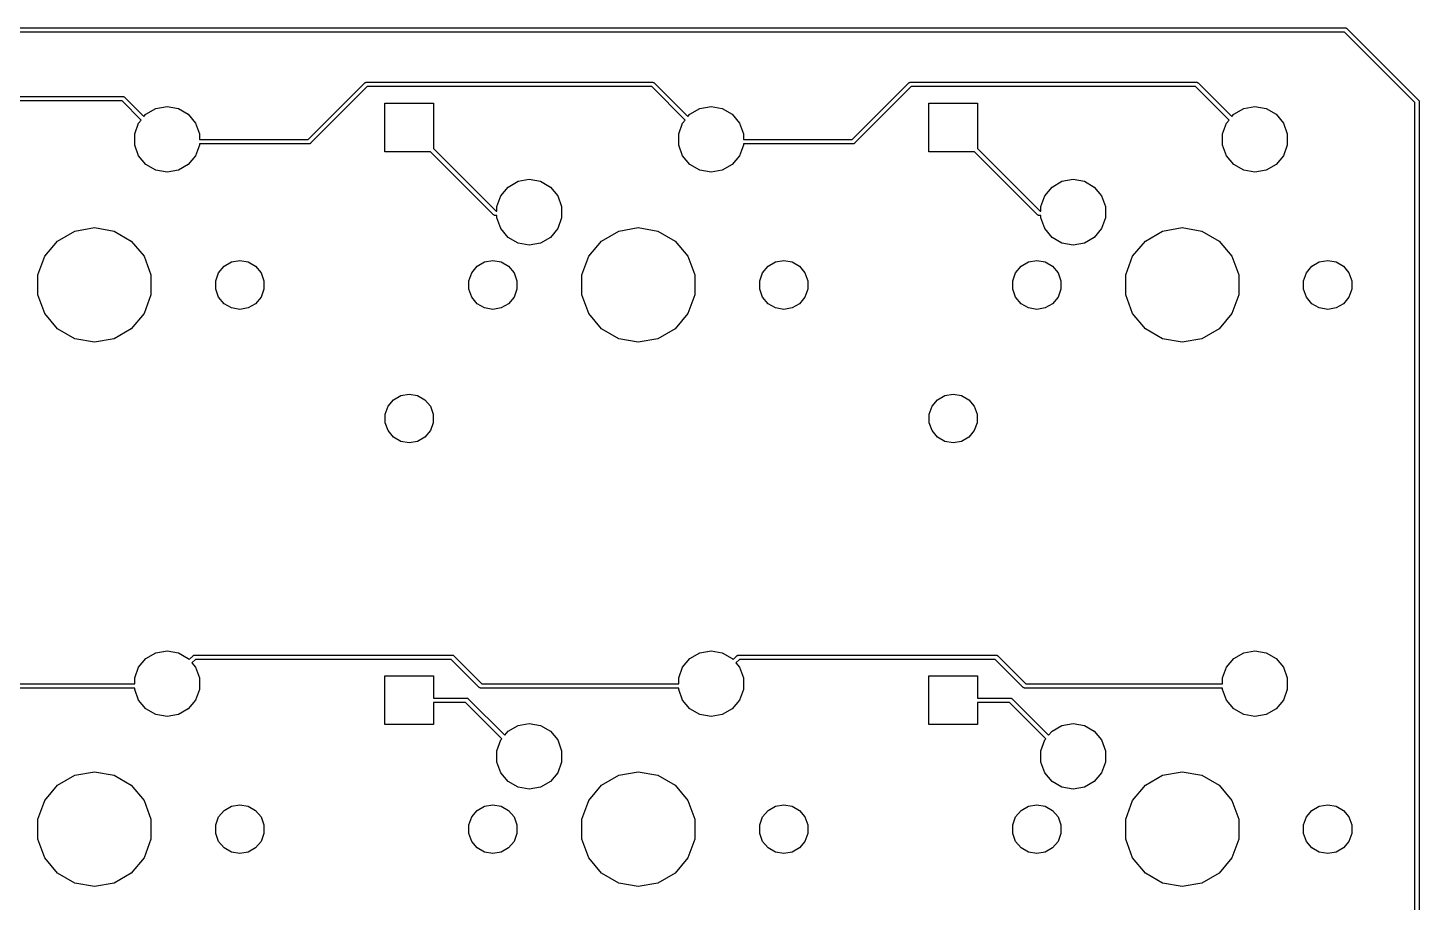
# Model space of a CAD drawing. Extents: x 16 to 277, y -108 to -11.
# Drawn here: x 228.67 to 277.28, y -81.55 to -51.02 of the extents above; entities that cross this region are included whole.
import ezdxf

# ---------------------------------------------------------------- set-up
doc = ezdxf.new("R2010")
doc.units = 0
doc.header["$MEASUREMENT"] = 0
doc.layers.add('BLACK', color=7, linetype='CONTINUOUS')

msp = doc.modelspace()

# ---------------------------------------------------------------- linework, layer by layer
at = {"layer": 'Black'}
for p, q in [((162.7, -51.0238), (274.7, -51.0238)), ((274.7, -51.0238), (274.703, -51.0244)), ((274.703, -51.0244), (274.707, -51.0241)), ((274.707, -51.0241), (274.716, -51.0267)), ((274.716, -51.0267), (274.726, -51.0284)), ((274.726, -51.0284), (274.729, -51.0301)), ((274.729, -51.0301), (274.732, -51.0309)), ((274.732, -51.0309), (274.74, -51.0367)), ((274.668, -51.1762), (162.732, -51.1762)), ((277.124, -53.6316), (274.668, -51.1762)), ((274.74, -51.0367), (274.749, -51.0416)), ((274.749, -51.0416), (274.751, -51.0442)), ((274.751, -51.0442), (274.754, -51.0461)), ((274.754, -51.0461), (277.254, -53.5461)), ((238.468, -54.9238), (240.446, -52.9461)), ((240.446, -52.9461), (240.449, -52.9442)), ((240.449, -52.9442), (240.451, -52.9416)), ((240.451, -52.9416), (240.46, -52.9367)), ((240.46, -52.9367), (240.468, -52.9309)), ((240.468, -52.9309), (240.471, -52.9301)), ((240.471, -52.9301), (240.474, -52.9284)), ((240.474, -52.9284), (240.484, -52.9267)), ((240.484, -52.9267), (240.493, -52.9241)), ((240.493, -52.9241), (240.497, -52.9244)), ((240.497, -52.9244), (240.5, -52.9238)), ((240.5, -52.9238), (250.5, -52.9238)), ((250.5, -52.9238), (250.503, -52.9244)), ((250.503, -52.9244), (250.507, -52.9241)), ((250.507, -52.9241), (250.516, -52.9267)), ((250.516, -52.9267), (250.526, -52.9284)), ((250.526, -52.9284), (250.529, -52.9301)), ((250.529, -52.9301), (250.532, -52.9309)), ((250.532, -52.9309), (250.54, -52.9367)), ((250.54, -52.9367), (250.549, -52.9416)), ((250.549, -52.9416), (250.551, -52.9442)), ((250.551, -52.9442), (250.554, -52.9461)), ((250.554, -52.9461), (251.732, -54.1246)), ((257.468, -54.9238), (259.446, -52.9461)), ((259.446, -52.9461), (259.449, -52.9442)), ((259.449, -52.9442), (259.451, -52.9416)), ((259.451, -52.9416), (259.46, -52.9367)), ((259.46, -52.9367), (259.468, -52.9309)), ((259.468, -52.9309), (259.471, -52.9301)), ((259.471, -52.9301), (259.474, -52.9284)), ((259.474, -52.9284), (259.484, -52.9267)), ((259.484, -52.9267), (259.493, -52.9241)), ((259.493, -52.9241), (259.497, -52.9244)), ((259.497, -52.9244), (259.5, -52.9238)), ((259.5, -52.9238), (269.5, -52.9238)), ((269.5, -52.9238), (269.503, -52.9244)), ((269.503, -52.9244), (269.507, -52.9241)), ((269.507, -52.9241), (269.516, -52.9267)), ((269.516, -52.9267), (269.526, -52.9284)), ((269.526, -52.9284), (269.529, -52.9301)), ((269.529, -52.9301), (269.532, -52.9309)), ((269.532, -52.9309), (269.54, -52.9367)), ((269.54, -52.9367), (269.549, -52.9416)), ((269.549, -52.9416), (269.551, -52.9442)), ((269.551, -52.9442), (269.554, -52.9461)), ((269.554, -52.9461), (270.732, -54.1246)), ((221.5, -53.4238), (232, -53.4238)), ((232, -53.4238), (232.003, -53.4244)), ((232.003, -53.4244), (232.007, -53.4241)), ((232.007, -53.4241), (232.016, -53.4267)), ((232.016, -53.4267), (232.026, -53.4284)), ((232.026, -53.4284), (232.029, -53.4301)), ((232.029, -53.4301), (232.032, -53.4309)), ((232.032, -53.4309), (232.04, -53.4367)), ((232.04, -53.4367), (232.049, -53.4416)), ((232.049, -53.4416), (232.051, -53.4442)), ((232.051, -53.4442), (232.054, -53.4461)), ((232.054, -53.4461), (232.732, -54.1246)), ((240.532, -53.0762), (238.554, -55.0539)), ((250.468, -53.0762), (240.532, -53.0762)), ((251.634, -54.2418), (250.468, -53.0762)), ((259.532, -53.0762), (257.554, -55.0539)), ((269.468, -53.0762), (259.532, -53.0762)), ((270.634, -54.2418), (269.468, -53.0762)), ((231.968, -53.5762), (221.532, -53.5762)), ((232.634, -54.2418), (231.968, -53.5762)), ((232.802, -54.0411), (233.148, -53.8418)), ((233.148, -53.8418), (233.54, -53.7726)), ((233.54, -53.7726), (233.932, -53.8418)), ((233.932, -53.8418), (234.278, -54.0411)), ((241.148, -55.3501), (241.148, -53.6509)), ((241.148, -53.6509), (242.847, -53.6509)), ((242.847, -53.6509), (242.847, -55.2393)), ((251.802, -54.0411), (252.148, -53.8418)), ((252.148, -53.8418), (252.54, -53.7726)), ((252.54, -53.7726), (252.932, -53.8418)), ((252.932, -53.8418), (253.278, -54.0411)), ((260.148, -55.3501), (260.148, -53.6509)), ((260.148, -53.6509), (261.847, -53.6509)), ((261.847, -53.6509), (261.847, -55.2393)), ((270.802, -54.0411), (271.148, -53.8418)), ((271.148, -53.8418), (271.54, -53.7726)), ((271.54, -53.7726), (271.932, -53.8418)), ((271.932, -53.8418), (272.278, -54.0411)), ((277.124, -98.8684), (277.124, -53.6316)), ((277.254, -53.5461), (277.256, -53.5489)), ((277.256, -53.5489), (277.258, -53.551)), ((277.258, -53.551), (277.263, -53.5596)), ((277.263, -53.5596), (277.269, -53.5678)), ((277.269, -53.5678), (277.27, -53.571)), ((277.27, -53.571), (277.272, -53.5739)), ((277.272, -53.5739), (277.273, -53.5837)), ((277.273, -53.5837), (277.276, -53.5934)), ((277.276, -53.5934), (277.276, -53.5967)), ((277.276, -53.5967), (277.276, -53.6)), ((277.276, -53.6), (277.276, -98.9)), ((232.41, -54.7208), (232.546, -54.3463)), ((232.546, -54.3463), (232.634, -54.2418)), ((232.732, -54.1246), (232.802, -54.0411)), ((234.278, -54.0411), (234.534, -54.3463)), ((234.534, -54.3463), (234.67, -54.7208)), ((251.41, -54.7208), (251.546, -54.3463)), ((251.546, -54.3463), (251.634, -54.2418)), ((251.732, -54.1246), (251.802, -54.0411)), ((253.278, -54.0411), (253.534, -54.3463)), ((253.534, -54.3463), (253.67, -54.7208)), ((270.41, -54.7208), (270.546, -54.3463)), ((270.546, -54.3463), (270.634, -54.2418)), ((270.732, -54.1246), (270.802, -54.0411)), ((272.278, -54.0411), (272.534, -54.3463)), ((272.534, -54.3463), (272.67, -54.7208)), ((232.41, -55.1192), (232.41, -54.7208)), ((234.67, -54.7208), (234.67, -54.9238)), ((251.41, -55.1192), (251.41, -54.7208)), ((253.67, -54.7208), (253.67, -54.9238)), ((270.41, -55.1192), (270.41, -54.7208)), ((272.67, -54.7208), (272.67, -55.1192)), ((232.546, -55.4937), (232.41, -55.1192)), ((234.67, -55.1192), (234.534, -55.4937)), ((234.67, -54.9238), (238.468, -54.9238)), ((238.5, -55.0762), (234.67, -55.0762)), ((234.67, -55.0762), (234.67, -55.1192)), ((238.503, -55.0756), (238.5, -55.0762)), ((238.507, -55.0759), (238.503, -55.0756)), ((238.516, -55.0733), (238.507, -55.0759)), ((238.526, -55.0716), (238.516, -55.0733)), ((238.529, -55.0699), (238.526, -55.0716)), ((238.532, -55.0691), (238.529, -55.0699)), ((238.54, -55.0633), (238.532, -55.0691)), ((238.549, -55.0584), (238.54, -55.0633)), ((238.551, -55.0558), (238.549, -55.0584)), ((238.554, -55.0539), (238.551, -55.0558)), ((242.742, -55.3501), (241.148, -55.3501)), ((244.946, -57.5539), (242.742, -55.3501)), ((242.847, -55.2393), (245.032, -57.4238)), ((251.546, -55.4937), (251.41, -55.1192)), ((253.67, -55.1192), (253.534, -55.4937)), ((253.67, -54.9238), (257.468, -54.9238)), ((257.5, -55.0762), (253.67, -55.0762)), ((253.67, -55.0762), (253.67, -55.1192)), ((257.503, -55.0756), (257.5, -55.0762)), ((257.507, -55.0759), (257.503, -55.0756)), ((257.516, -55.0733), (257.507, -55.0759)), ((257.526, -55.0716), (257.516, -55.0733)), ((257.529, -55.0699), (257.526, -55.0716)), ((257.532, -55.0691), (257.529, -55.0699)), ((257.54, -55.0633), (257.532, -55.0691)), ((257.549, -55.0584), (257.54, -55.0633)), ((257.551, -55.0558), (257.549, -55.0584)), ((257.554, -55.0539), (257.551, -55.0558)), ((261.742, -55.3501), (260.148, -55.3501)), ((263.946, -57.5539), (261.742, -55.3501)), ((261.847, -55.2393), (264.032, -57.4238)), ((270.546, -55.4937), (270.41, -55.1192)), ((272.67, -55.1192), (272.534, -55.4937)), ((232.802, -55.7989), (232.546, -55.4937)), ((233.148, -55.9982), (232.802, -55.7989)), ((234.278, -55.7989), (233.932, -55.9982)), ((234.534, -55.4937), (234.278, -55.7989)), ((251.802, -55.7989), (251.546, -55.4937)), ((252.148, -55.9982), (251.802, -55.7989)), ((253.278, -55.7989), (252.932, -55.9982)), ((253.534, -55.4937), (253.278, -55.7989)), ((270.802, -55.7989), (270.546, -55.4937)), ((271.148, -55.9982), (270.802, -55.7989)), ((272.278, -55.7989), (271.932, -55.9982)), ((272.534, -55.4937), (272.278, -55.7989)), ((233.54, -56.0674), (233.148, -55.9982)), ((233.932, -55.9982), (233.54, -56.0674)), ((245.798, -56.3818), (246.19, -56.3126)), ((246.19, -56.3126), (246.582, -56.3818)), ((252.54, -56.0674), (252.148, -55.9982)), ((252.932, -55.9982), (252.54, -56.0674)), ((264.798, -56.3818), (265.19, -56.3126)), ((265.19, -56.3126), (265.582, -56.3818)), ((271.54, -56.0674), (271.148, -55.9982)), ((271.932, -55.9982), (271.54, -56.0674)), ((245.196, -56.8863), (245.452, -56.5811)), ((245.452, -56.5811), (245.798, -56.3818)), ((246.582, -56.3818), (246.928, -56.5811)), ((246.928, -56.5811), (247.184, -56.8863)), ((264.196, -56.8863), (264.452, -56.5811)), ((264.452, -56.5811), (264.798, -56.3818)), ((265.582, -56.3818), (265.928, -56.5811)), ((265.928, -56.5811), (266.184, -56.8863)), ((245.06, -57.2608), (245.196, -56.8863)), ((245.06, -57.4238), (245.06, -57.2608)), ((247.184, -56.8863), (247.32, -57.2608)), ((247.32, -57.2608), (247.32, -57.6592)), ((264.06, -57.2608), (264.196, -56.8863)), ((264.06, -57.4238), (264.06, -57.2608)), ((266.184, -56.8863), (266.32, -57.2608)), ((266.32, -57.2608), (266.32, -57.6592)), ((244.949, -57.5558), (244.946, -57.5539)), ((244.951, -57.5584), (244.949, -57.5558)), ((244.96, -57.5633), (244.951, -57.5584)), ((244.968, -57.5691), (244.96, -57.5633)), ((244.971, -57.5699), (244.968, -57.5691)), ((244.974, -57.5716), (244.971, -57.5699)), ((244.984, -57.5733), (244.974, -57.5716)), ((244.993, -57.5759), (244.984, -57.5733)), ((244.997, -57.5756), (244.993, -57.5759)), ((245, -57.5762), (244.997, -57.5756)), ((245.06, -57.5762), (245, -57.5762)), ((245.032, -57.4238), (245.06, -57.4238)), ((245.06, -57.6592), (245.06, -57.5762)), ((245.196, -58.0337), (245.06, -57.6592)), ((247.32, -57.6592), (247.184, -58.0337)), ((263.949, -57.5558), (263.946, -57.5539)), ((263.951, -57.5584), (263.949, -57.5558)), ((263.96, -57.5633), (263.951, -57.5584)), ((263.968, -57.5691), (263.96, -57.5633)), ((263.971, -57.5699), (263.968, -57.5691)), ((263.974, -57.5716), (263.971, -57.5699)), ((263.984, -57.5733), (263.974, -57.5716)), ((263.993, -57.5759), (263.984, -57.5733)), ((263.997, -57.5756), (263.993, -57.5759)), ((264, -57.5762), (263.997, -57.5756)), ((264.06, -57.5762), (264, -57.5762)), ((264.032, -57.4238), (264.06, -57.4238)), ((264.06, -57.6592), (264.06, -57.5762)), ((264.196, -58.0337), (264.06, -57.6592)), ((266.32, -57.6592), (266.184, -58.0337)), ((229.713, -58.4667), (230.315, -58.1192)), ((230.315, -58.1192), (231, -57.9985)), ((231, -57.9985), (231.685, -58.1192)), ((231.685, -58.1192), (232.287, -58.4667)), ((245.452, -58.3389), (245.196, -58.0337)), ((247.184, -58.0337), (246.928, -58.3389)), ((248.713, -58.4667), (249.315, -58.1192)), ((249.315, -58.1192), (250, -57.9985)), ((250, -57.9985), (250.685, -58.1192)), ((250.685, -58.1192), (251.287, -58.4667)), ((264.452, -58.3389), (264.196, -58.0337)), ((266.184, -58.0337), (265.928, -58.3389)), ((267.713, -58.4667), (268.315, -58.1192)), ((268.315, -58.1192), (269, -57.9985)), ((269, -57.9985), (269.685, -58.1192)), ((269.685, -58.1192), (270.287, -58.4667)), ((229.267, -58.9992), (229.713, -58.4667)), ((232.287, -58.4667), (232.733, -58.9992)), ((245.798, -58.5382), (245.452, -58.3389)), ((246.19, -58.6074), (245.798, -58.5382)), ((246.582, -58.5382), (246.19, -58.6074)), ((246.928, -58.3389), (246.582, -58.5382)), ((248.267, -58.9992), (248.713, -58.4667)), ((251.287, -58.4667), (251.733, -58.9992)), ((264.798, -58.5382), (264.452, -58.3389)), ((265.19, -58.6074), (264.798, -58.5382)), ((265.582, -58.5382), (265.19, -58.6074)), ((265.928, -58.3389), (265.582, -58.5382)), ((267.267, -58.9992), (267.713, -58.4667)), ((270.287, -58.4667), (270.733, -58.9992)), ((229.029, -59.6524), (229.267, -58.9992)), ((232.733, -58.9992), (232.971, -59.6524)), ((235.531, -59.3457), (235.788, -59.1974)), ((235.788, -59.1974), (236.08, -59.1458)), ((236.08, -59.1458), (236.372, -59.1974)), ((236.372, -59.1974), (236.629, -59.3457)), ((244.371, -59.3457), (244.628, -59.1974)), ((244.628, -59.1974), (244.92, -59.1458)), ((244.92, -59.1458), (245.212, -59.1974)), ((245.212, -59.1974), (245.469, -59.3457)), ((248.029, -59.6524), (248.267, -58.9992)), ((251.733, -58.9992), (251.971, -59.6524)), ((254.531, -59.3457), (254.788, -59.1974)), ((254.788, -59.1974), (255.08, -59.1458)), ((255.08, -59.1458), (255.372, -59.1974)), ((255.372, -59.1974), (255.629, -59.3457)), ((263.371, -59.3457), (263.628, -59.1974)), ((263.628, -59.1974), (263.92, -59.1458)), ((263.92, -59.1458), (264.212, -59.1974)), ((264.212, -59.1974), (264.469, -59.3457)), ((267.029, -59.6524), (267.267, -58.9992)), ((270.733, -58.9992), (270.971, -59.6524)), ((273.531, -59.3457), (273.788, -59.1974)), ((273.788, -59.1974), (274.08, -59.1458)), ((274.08, -59.1458), (274.372, -59.1974)), ((274.372, -59.1974), (274.629, -59.3457)), ((229.029, -60.3476), (229.029, -59.6524)), ((232.971, -59.6524), (232.971, -60.3476)), ((235.239, -59.8517), (235.34, -59.5729)), ((235.34, -59.5729), (235.531, -59.3457)), ((236.629, -59.3457), (236.82, -59.5729)), ((236.82, -59.5729), (236.921, -59.8517)), ((244.079, -59.8517), (244.18, -59.5729)), ((244.18, -59.5729), (244.371, -59.3457)), ((245.469, -59.3457), (245.66, -59.5729)), ((245.66, -59.5729), (245.761, -59.8517)), ((248.029, -60.3476), (248.029, -59.6524)), ((251.971, -59.6524), (251.971, -60.3476)), ((254.239, -59.8517), (254.34, -59.5729)), ((254.34, -59.5729), (254.531, -59.3457)), ((255.629, -59.3457), (255.82, -59.5729)), ((255.82, -59.5729), (255.921, -59.8517)), ((263.079, -59.8517), (263.18, -59.5729)), ((263.18, -59.5729), (263.371, -59.3457)), ((264.469, -59.3457), (264.66, -59.5729)), ((264.66, -59.5729), (264.761, -59.8517)), ((267.029, -60.3476), (267.029, -59.6524)), ((270.971, -59.6524), (270.971, -60.3476)), ((273.239, -59.8517), (273.34, -59.5729)), ((273.34, -59.5729), (273.531, -59.3457)), ((274.629, -59.3457), (274.82, -59.5729)), ((274.82, -59.5729), (274.921, -59.8517)), ((235.239, -60.1483), (235.239, -59.8517)), ((235.34, -60.4271), (235.239, -60.1483)), ((236.921, -60.1483), (236.82, -60.4271)), ((236.921, -59.8517), (236.921, -60.1483)), ((244.079, -60.1483), (244.079, -59.8517)), ((244.18, -60.4271), (244.079, -60.1483)), ((245.761, -60.1483), (245.66, -60.4271)), ((245.761, -59.8517), (245.761, -60.1483)), ((254.239, -60.1483), (254.239, -59.8517)), ((254.34, -60.4271), (254.239, -60.1483)), ((255.921, -60.1483), (255.82, -60.4271)), ((255.921, -59.8517), (255.921, -60.1483)), ((263.079, -60.1483), (263.079, -59.8517)), ((263.18, -60.4271), (263.079, -60.1483)), ((264.761, -60.1483), (264.66, -60.4271)), ((264.761, -59.8517), (264.761, -60.1483)), ((273.239, -60.1483), (273.239, -59.8517)), ((273.34, -60.4271), (273.239, -60.1483)), ((274.921, -60.1483), (274.82, -60.4271)), ((274.921, -59.8517), (274.921, -60.1483)), ((229.267, -61.0008), (229.029, -60.3476)), ((232.971, -60.3476), (232.733, -61.0008)), ((235.531, -60.6543), (235.34, -60.4271)), ((235.788, -60.8026), (235.531, -60.6543)), ((236.629, -60.6543), (236.372, -60.8026)), ((236.82, -60.4271), (236.629, -60.6543)), ((244.371, -60.6543), (244.18, -60.4271)), ((244.628, -60.8026), (244.371, -60.6543)), ((245.469, -60.6543), (245.212, -60.8026)), ((245.66, -60.4271), (245.469, -60.6543)), ((248.267, -61.0008), (248.029, -60.3476)), ((251.971, -60.3476), (251.733, -61.0008)), ((254.531, -60.6543), (254.34, -60.4271)), ((254.788, -60.8026), (254.531, -60.6543)), ((255.629, -60.6543), (255.372, -60.8026)), ((255.82, -60.4271), (255.629, -60.6543)), ((263.371, -60.6543), (263.18, -60.4271)), ((263.628, -60.8026), (263.371, -60.6543)), ((264.469, -60.6543), (264.212, -60.8026)), ((264.66, -60.4271), (264.469, -60.6543)), ((267.267, -61.0008), (267.029, -60.3476)), ((270.971, -60.3476), (270.733, -61.0008)), ((273.531, -60.6543), (273.34, -60.4271)), ((273.788, -60.8026), (273.531, -60.6543)), ((274.629, -60.6543), (274.372, -60.8026)), ((274.82, -60.4271), (274.629, -60.6543)), ((229.713, -61.5332), (229.267, -61.0008)), ((232.733, -61.0008), (232.287, -61.5332)), ((236.08, -60.8541), (235.788, -60.8026)), ((236.372, -60.8026), (236.08, -60.8541)), ((244.92, -60.8541), (244.628, -60.8026)), ((245.212, -60.8026), (244.92, -60.8541)), ((248.713, -61.5332), (248.267, -61.0008)), ((251.733, -61.0008), (251.287, -61.5332)), ((255.08, -60.8541), (254.788, -60.8026)), ((255.372, -60.8026), (255.08, -60.8541)), ((263.92, -60.8541), (263.628, -60.8026)), ((264.212, -60.8026), (263.92, -60.8541)), ((267.713, -61.5332), (267.267, -61.0008)), ((270.733, -61.0008), (270.287, -61.5332)), ((274.08, -60.8541), (273.788, -60.8026)), ((274.372, -60.8026), (274.08, -60.8541)), ((230.315, -61.8808), (229.713, -61.5332)), ((232.287, -61.5332), (231.685, -61.8808)), ((249.315, -61.8808), (248.713, -61.5332)), ((251.287, -61.5332), (250.685, -61.8808)), ((268.315, -61.8808), (267.713, -61.5332)), ((270.287, -61.5332), (269.685, -61.8808)), ((231, -62.0015), (230.315, -61.8808)), ((231.685, -61.8808), (231, -62.0015)), ((250, -62.0015), (249.315, -61.8808)), ((250.685, -61.8808), (250, -62.0015)), ((269, -62.0015), (268.315, -61.8808)), ((269.685, -61.8808), (269, -62.0015)), ((241.259, -64.2341), (241.449, -64.0072)), ((241.449, -64.0072), (241.706, -63.8591)), ((241.706, -63.8591), (241.997, -63.8076)), ((241.997, -63.8076), (242.289, -63.8591)), ((242.289, -63.8591), (242.546, -64.0072)), ((242.546, -64.0072), (242.736, -64.2341)), ((260.259, -64.2341), (260.449, -64.0072)), ((260.449, -64.0072), (260.706, -63.8591)), ((260.706, -63.8591), (260.997, -63.8076)), ((260.997, -63.8076), (261.289, -63.8591)), ((261.289, -63.8591), (261.546, -64.0072)), ((261.546, -64.0072), (261.736, -64.2341)), ((241.158, -64.5124), (241.259, -64.2341)), ((241.158, -64.8086), (241.158, -64.5124)), ((242.736, -64.2341), (242.837, -64.5124)), ((242.837, -64.5124), (242.837, -64.8086)), ((260.158, -64.5124), (260.259, -64.2341)), ((260.158, -64.8086), (260.158, -64.5124)), ((261.736, -64.2341), (261.837, -64.5124)), ((261.837, -64.5124), (261.837, -64.8086)), ((241.259, -65.087), (241.158, -64.8086)), ((241.449, -65.3139), (241.259, -65.087)), ((242.736, -65.087), (242.546, -65.3139)), ((242.837, -64.8086), (242.736, -65.087)), ((260.259, -65.087), (260.158, -64.8086)), ((260.449, -65.3139), (260.259, -65.087)), ((261.736, -65.087), (261.546, -65.3139)), ((261.837, -64.8086), (261.736, -65.087)), ((241.706, -65.462), (241.449, -65.3139)), ((241.997, -65.5134), (241.706, -65.462)), ((242.289, -65.462), (241.997, -65.5134)), ((242.546, -65.3139), (242.289, -65.462)), ((260.706, -65.462), (260.449, -65.3139)), ((260.997, -65.5134), (260.706, -65.462)), ((261.289, -65.462), (260.997, -65.5134)), ((261.546, -65.3139), (261.289, -65.462)), ((232.802, -73.0411), (233.148, -72.8418)), ((233.148, -72.8418), (233.54, -72.7726)), ((233.54, -72.7726), (233.932, -72.8418)), ((233.932, -72.8418), (234.278, -73.0411)), ((251.802, -73.0411), (252.148, -72.8418)), ((252.148, -72.8418), (252.54, -72.7726)), ((252.54, -72.7726), (252.932, -72.8418)), ((252.932, -72.8418), (253.278, -73.0411)), ((270.802, -73.0411), (271.148, -72.8418)), ((271.148, -72.8418), (271.54, -72.7726)), ((271.54, -72.7726), (271.932, -72.8418)), ((271.932, -72.8418), (272.278, -73.0411)), ((232.41, -73.7208), (232.546, -73.3463)), ((232.546, -73.3463), (232.802, -73.0411)), ((234.278, -73.0411), (234.311, -73.0811)), ((234.311, -73.0811), (234.446, -72.9461)), ((234.532, -73.0762), (234.409, -73.1983)), ((234.409, -73.1983), (234.534, -73.3463)), ((234.446, -72.9461), (234.449, -72.9442)), ((234.449, -72.9442), (234.451, -72.9416)), ((234.451, -72.9416), (234.46, -72.9366)), ((234.46, -72.9366), (234.468, -72.9309)), ((234.468, -72.9309), (234.471, -72.9301)), ((234.471, -72.9301), (234.474, -72.9284)), ((234.474, -72.9284), (234.484, -72.9267)), ((234.484, -72.9267), (234.493, -72.9241)), ((234.493, -72.9241), (234.497, -72.9244)), ((234.497, -72.9244), (234.5, -72.9238)), ((234.5, -72.9238), (243.5, -72.9238)), ((243.468, -73.0762), (234.532, -73.0762)), ((234.534, -73.3463), (234.67, -73.7208)), ((244.446, -74.0539), (243.468, -73.0762)), ((243.5, -72.9238), (243.503, -72.9244)), ((243.503, -72.9244), (243.507, -72.9241)), ((243.507, -72.9241), (243.516, -72.9267)), ((243.516, -72.9267), (243.526, -72.9284)), ((243.526, -72.9284), (243.529, -72.9301)), ((243.529, -72.9301), (243.532, -72.9309)), ((243.532, -72.9309), (243.54, -72.9367)), ((243.54, -72.9367), (243.549, -72.9416)), ((243.549, -72.9416), (243.551, -72.9442)), ((243.551, -72.9442), (243.554, -72.9461)), ((243.554, -72.9461), (244.532, -73.9238)), ((251.41, -73.7208), (251.546, -73.3463)), ((251.546, -73.3463), (251.802, -73.0411)), ((253.278, -73.0411), (253.311, -73.0811)), ((253.311, -73.0811), (253.446, -72.9461)), ((253.532, -73.0762), (253.409, -73.1983)), ((253.409, -73.1983), (253.534, -73.3463)), ((253.446, -72.9461), (253.449, -72.9442)), ((253.449, -72.9442), (253.451, -72.9416)), ((253.451, -72.9416), (253.46, -72.9366)), ((253.46, -72.9366), (253.468, -72.9309)), ((253.468, -72.9309), (253.471, -72.9301)), ((253.471, -72.9301), (253.474, -72.9284)), ((253.474, -72.9284), (253.484, -72.9267)), ((253.484, -72.9267), (253.493, -72.9241)), ((253.493, -72.9241), (253.497, -72.9244)), ((253.497, -72.9244), (253.5, -72.9238)), ((253.5, -72.9238), (262.5, -72.9238)), ((262.468, -73.0762), (253.532, -73.0762)), ((253.534, -73.3463), (253.67, -73.7208)), ((263.446, -74.0539), (262.468, -73.0762)), ((262.5, -72.9238), (262.503, -72.9244)), ((262.503, -72.9244), (262.507, -72.9241)), ((262.507, -72.9241), (262.516, -72.9267)), ((262.516, -72.9267), (262.526, -72.9284)), ((262.526, -72.9284), (262.529, -72.9301)), ((262.529, -72.9301), (262.532, -72.9309)), ((262.532, -72.9309), (262.54, -72.9367)), ((262.54, -72.9367), (262.549, -72.9416)), ((262.549, -72.9416), (262.551, -72.9442)), ((262.551, -72.9442), (262.554, -72.9461)), ((262.554, -72.9461), (263.532, -73.9238)), ((270.41, -73.7208), (270.546, -73.3463)), ((270.546, -73.3463), (270.802, -73.0411)), ((272.278, -73.0411), (272.534, -73.3463)), ((272.534, -73.3463), (272.67, -73.7208)), ((232.41, -73.9238), (232.41, -73.7208)), ((234.67, -73.7208), (234.67, -74.1192)), ((241.148, -75.3501), (241.148, -73.6509)), ((241.148, -73.6509), (242.847, -73.6509)), ((242.847, -73.6509), (242.847, -74.4238)), ((251.41, -73.9238), (251.41, -73.7208)), ((253.67, -73.7208), (253.67, -74.1192)), ((260.148, -75.3501), (260.148, -73.6509)), ((260.148, -73.6509), (261.847, -73.6509)), ((261.847, -73.6509), (261.847, -74.4238)), ((270.41, -73.9238), (270.41, -73.7208)), ((272.67, -73.7208), (272.67, -74.1192)), ((232.41, -74.0762), (226, -74.0762)), ((226.032, -73.9238), (232.41, -73.9238)), ((232.41, -74.1192), (232.41, -74.0762)), ((232.546, -74.4937), (232.41, -74.1192)), ((234.67, -74.1192), (234.534, -74.4937)), ((244.449, -74.0558), (244.446, -74.0539)), ((244.451, -74.0584), (244.449, -74.0558)), ((244.46, -74.0634), (244.451, -74.0584)), ((244.468, -74.0691), (244.46, -74.0634)), ((244.471, -74.0699), (244.468, -74.0691)), ((244.474, -74.0716), (244.471, -74.0699)), ((244.484, -74.0733), (244.474, -74.0716)), ((244.493, -74.0759), (244.484, -74.0733)), ((244.497, -74.0756), (244.493, -74.0759)), ((244.5, -74.0762), (244.497, -74.0756)), ((251.41, -74.0762), (244.5, -74.0762)), ((244.532, -73.9238), (251.41, -73.9238)), ((251.41, -74.1192), (251.41, -74.0762)), ((251.546, -74.4937), (251.41, -74.1192)), ((253.67, -74.1192), (253.534, -74.4937)), ((263.449, -74.0558), (263.446, -74.0539)), ((263.451, -74.0584), (263.449, -74.0558)), ((263.46, -74.0634), (263.451, -74.0584)), ((263.468, -74.0691), (263.46, -74.0634)), ((263.471, -74.0699), (263.468, -74.0691)), ((263.474, -74.0716), (263.471, -74.0699)), ((263.484, -74.0733), (263.474, -74.0716)), ((263.493, -74.0759), (263.484, -74.0733)), ((263.497, -74.0756), (263.493, -74.0759)), ((263.5, -74.0762), (263.497, -74.0756)), ((270.41, -74.0762), (263.5, -74.0762)), ((263.532, -73.9238), (270.41, -73.9238)), ((270.41, -74.1192), (270.41, -74.0762)), ((270.546, -74.4937), (270.41, -74.1192)), ((272.67, -74.1192), (272.534, -74.4937)), ((232.802, -74.7989), (232.546, -74.4937)), ((233.148, -74.9982), (232.802, -74.7989)), ((234.278, -74.7989), (233.932, -74.9982)), ((234.534, -74.4937), (234.278, -74.7989)), ((242.847, -74.4238), (244, -74.4238)), ((243.968, -74.5762), (242.847, -74.5762)), ((242.847, -74.5762), (242.847, -75.3501)), ((245.234, -75.8416), (243.968, -74.5762)), ((244, -74.4238), (244.003, -74.4244)), ((244.003, -74.4244), (244.007, -74.4241)), ((244.007, -74.4241), (244.016, -74.4267)), ((244.016, -74.4267), (244.026, -74.4284)), ((244.026, -74.4284), (244.029, -74.4301)), ((244.029, -74.4301), (244.032, -74.4309)), ((244.032, -74.4309), (244.04, -74.4367)), ((244.04, -74.4367), (244.049, -74.4416)), ((244.049, -74.4416), (244.051, -74.4442)), ((244.051, -74.4442), (244.054, -74.4461)), ((244.054, -74.4461), (245.332, -75.7244)), ((251.802, -74.7989), (251.546, -74.4937)), ((252.148, -74.9982), (251.802, -74.7989)), ((253.278, -74.7989), (252.932, -74.9982)), ((253.534, -74.4937), (253.278, -74.7989)), ((261.847, -74.4238), (263, -74.4238)), ((262.968, -74.5762), (261.847, -74.5762)), ((261.847, -74.5762), (261.847, -75.3501)), ((264.234, -75.8416), (262.968, -74.5762)), ((263, -74.4238), (263.003, -74.4244)), ((263.003, -74.4244), (263.007, -74.4241)), ((263.007, -74.4241), (263.016, -74.4267)), ((263.016, -74.4267), (263.026, -74.4284)), ((263.026, -74.4284), (263.029, -74.4301)), ((263.029, -74.4301), (263.032, -74.4309)), ((263.032, -74.4309), (263.04, -74.4367)), ((263.04, -74.4367), (263.049, -74.4416)), ((263.049, -74.4416), (263.051, -74.4442)), ((263.051, -74.4442), (263.054, -74.4461)), ((263.054, -74.4461), (264.332, -75.7244)), ((270.802, -74.7989), (270.546, -74.4937)), ((271.148, -74.9982), (270.802, -74.7989)), ((272.278, -74.7989), (271.932, -74.9982)), ((272.534, -74.4937), (272.278, -74.7989)), ((233.54, -75.0674), (233.148, -74.9982)), ((233.932, -74.9982), (233.54, -75.0674)), ((245.798, -75.3818), (246.19, -75.3126)), ((246.19, -75.3126), (246.582, -75.3818)), ((252.54, -75.0674), (252.148, -74.9982)), ((252.932, -74.9982), (252.54, -75.0674)), ((264.798, -75.3818), (265.19, -75.3126)), ((265.19, -75.3126), (265.582, -75.3818)), ((271.54, -75.0674), (271.148, -74.9982)), ((271.932, -74.9982), (271.54, -75.0674)), ((242.847, -75.3501), (241.148, -75.3501)), ((245.332, -75.7244), (245.452, -75.5811)), ((245.452, -75.5811), (245.798, -75.3818)), ((246.582, -75.3818), (246.928, -75.5811)), ((246.928, -75.5811), (247.184, -75.8863)), ((261.847, -75.3501), (260.148, -75.3501)), ((264.332, -75.7244), (264.452, -75.5811)), ((264.452, -75.5811), (264.798, -75.3818)), ((265.582, -75.3818), (265.928, -75.5811)), ((265.928, -75.5811), (266.184, -75.8863)), ((245.06, -76.2608), (245.196, -75.8863)), ((245.06, -76.6592), (245.06, -76.2608)), ((245.196, -75.8863), (245.234, -75.8416)), ((247.184, -75.8863), (247.32, -76.2608)), ((247.32, -76.2608), (247.32, -76.6592)), ((264.06, -76.2608), (264.196, -75.8863)), ((264.06, -76.6592), (264.06, -76.2608)), ((264.196, -75.8863), (264.234, -75.8416)), ((266.184, -75.8863), (266.32, -76.2608)), ((266.32, -76.2608), (266.32, -76.6592)), ((245.196, -77.0337), (245.06, -76.6592)), ((247.32, -76.6592), (247.184, -77.0337)), ((264.196, -77.0337), (264.06, -76.6592)), ((266.32, -76.6592), (266.184, -77.0337)), ((229.713, -77.4667), (230.315, -77.1192)), ((230.315, -77.1192), (231, -76.9985)), ((231, -76.9985), (231.685, -77.1192)), ((231.685, -77.1192), (232.287, -77.4667)), ((245.452, -77.3389), (245.196, -77.0337)), ((247.184, -77.0337), (246.928, -77.3389)), ((248.713, -77.4667), (249.315, -77.1192)), ((249.315, -77.1192), (250, -76.9985)), ((250, -76.9985), (250.685, -77.1192)), ((250.685, -77.1192), (251.287, -77.4667)), ((264.452, -77.3389), (264.196, -77.0337)), ((266.184, -77.0337), (265.928, -77.3389)), ((267.713, -77.4667), (268.315, -77.1192)), ((268.315, -77.1192), (269, -76.9985)), ((269, -76.9985), (269.685, -77.1192)), ((269.685, -77.1192), (270.287, -77.4667)), ((229.267, -77.9992), (229.713, -77.4667)), ((232.287, -77.4667), (232.733, -77.9992)), ((245.798, -77.5382), (245.452, -77.3389)), ((246.19, -77.6074), (245.798, -77.5382)), ((246.582, -77.5382), (246.19, -77.6074)), ((246.928, -77.3389), (246.582, -77.5382)), ((248.267, -77.9992), (248.713, -77.4667)), ((251.287, -77.4667), (251.733, -77.9992)), ((264.798, -77.5382), (264.452, -77.3389)), ((265.19, -77.6074), (264.798, -77.5382)), ((265.582, -77.5382), (265.19, -77.6074)), ((265.928, -77.3389), (265.582, -77.5382)), ((267.267, -77.9992), (267.713, -77.4667)), ((270.287, -77.4667), (270.733, -77.9992)), ((229.029, -78.6524), (229.267, -77.9992)), ((232.733, -77.9992), (232.971, -78.6524)), ((235.531, -78.3457), (235.788, -78.1974)), ((235.788, -78.1974), (236.08, -78.1458)), ((236.08, -78.1458), (236.372, -78.1974)), ((236.372, -78.1974), (236.629, -78.3457)), ((244.371, -78.3457), (244.628, -78.1974)), ((244.628, -78.1974), (244.92, -78.1458)), ((244.92, -78.1458), (245.212, -78.1974)), ((245.212, -78.1974), (245.469, -78.3457)), ((248.029, -78.6524), (248.267, -77.9992)), ((251.733, -77.9992), (251.971, -78.6524)), ((254.531, -78.3457), (254.788, -78.1974)), ((254.788, -78.1974), (255.08, -78.1458)), ((255.08, -78.1458), (255.372, -78.1974)), ((255.372, -78.1974), (255.629, -78.3457)), ((263.371, -78.3457), (263.628, -78.1974)), ((263.628, -78.1974), (263.92, -78.1458)), ((263.92, -78.1458), (264.212, -78.1974)), ((264.212, -78.1974), (264.469, -78.3457)), ((267.029, -78.6524), (267.267, -77.9992)), ((270.733, -77.9992), (270.971, -78.6524)), ((273.531, -78.3457), (273.788, -78.1974)), ((273.788, -78.1974), (274.08, -78.1458)), ((274.08, -78.1458), (274.372, -78.1974)), ((274.372, -78.1974), (274.629, -78.3457)), ((229.029, -79.3476), (229.029, -78.6524)), ((232.971, -78.6524), (232.971, -79.3476)), ((235.239, -78.8517), (235.34, -78.5729)), ((235.34, -78.5729), (235.531, -78.3457)), ((236.629, -78.3457), (236.82, -78.5729)), ((236.82, -78.5729), (236.921, -78.8517)), ((244.079, -78.8517), (244.18, -78.5729)), ((244.18, -78.5729), (244.371, -78.3457)), ((245.469, -78.3457), (245.66, -78.5729)), ((245.66, -78.5729), (245.761, -78.8517)), ((248.029, -79.3476), (248.029, -78.6524)), ((251.971, -78.6524), (251.971, -79.3476)), ((254.239, -78.8517), (254.34, -78.5729)), ((254.34, -78.5729), (254.531, -78.3457)), ((255.629, -78.3457), (255.82, -78.5729)), ((255.82, -78.5729), (255.921, -78.8517)), ((263.079, -78.8517), (263.18, -78.5729)), ((263.18, -78.5729), (263.371, -78.3457)), ((264.469, -78.3457), (264.66, -78.5729)), ((264.66, -78.5729), (264.761, -78.8517)), ((267.029, -79.3476), (267.029, -78.6524)), ((270.971, -78.6524), (270.971, -79.3476)), ((273.239, -78.8517), (273.34, -78.5729)), ((273.34, -78.5729), (273.531, -78.3457)), ((274.629, -78.3457), (274.82, -78.5729)), ((274.82, -78.5729), (274.921, -78.8517)), ((235.239, -79.1483), (235.239, -78.8517)), ((235.34, -79.4271), (235.239, -79.1483)), ((236.921, -79.1483), (236.82, -79.4271)), ((236.921, -78.8517), (236.921, -79.1483)), ((244.079, -79.1483), (244.079, -78.8517)), ((244.18, -79.4271), (244.079, -79.1483)), ((245.761, -79.1483), (245.66, -79.4271)), ((245.761, -78.8517), (245.761, -79.1483)), ((254.239, -79.1483), (254.239, -78.8517)), ((254.34, -79.4271), (254.239, -79.1483)), ((255.921, -79.1483), (255.82, -79.4271)), ((255.921, -78.8517), (255.921, -79.1483)), ((263.079, -79.1483), (263.079, -78.8517)), ((263.18, -79.4271), (263.079, -79.1483)), ((264.761, -79.1483), (264.66, -79.4271)), ((264.761, -78.8517), (264.761, -79.1483)), ((273.239, -79.1483), (273.239, -78.8517)), ((273.34, -79.4271), (273.239, -79.1483)), ((274.921, -79.1483), (274.82, -79.4271)), ((274.921, -78.8517), (274.921, -79.1483)), ((229.267, -80.0008), (229.029, -79.3476)), ((232.971, -79.3476), (232.733, -80.0008)), ((235.531, -79.6543), (235.34, -79.4271)), ((235.788, -79.8026), (235.531, -79.6543)), ((236.629, -79.6543), (236.372, -79.8026)), ((236.82, -79.4271), (236.629, -79.6543)), ((244.371, -79.6543), (244.18, -79.4271)), ((244.628, -79.8026), (244.371, -79.6543)), ((245.469, -79.6543), (245.212, -79.8026)), ((245.66, -79.4271), (245.469, -79.6543)), ((248.267, -80.0008), (248.029, -79.3476)), ((251.971, -79.3476), (251.733, -80.0008)), ((254.531, -79.6543), (254.34, -79.4271)), ((254.788, -79.8026), (254.531, -79.6543)), ((255.629, -79.6543), (255.372, -79.8026)), ((255.82, -79.4271), (255.629, -79.6543)), ((263.371, -79.6543), (263.18, -79.4271)), ((263.628, -79.8026), (263.371, -79.6543)), ((264.469, -79.6543), (264.212, -79.8026)), ((264.66, -79.4271), (264.469, -79.6543)), ((267.267, -80.0008), (267.029, -79.3476)), ((270.971, -79.3476), (270.733, -80.0008)), ((273.531, -79.6543), (273.34, -79.4271)), ((273.788, -79.8026), (273.531, -79.6543)), ((274.629, -79.6543), (274.372, -79.8026)), ((274.82, -79.4271), (274.629, -79.6543)), ((229.713, -80.5332), (229.267, -80.0008)), ((232.733, -80.0008), (232.287, -80.5332)), ((236.08, -79.8541), (235.788, -79.8026)), ((236.372, -79.8026), (236.08, -79.8541)), ((244.92, -79.8541), (244.628, -79.8026)), ((245.212, -79.8026), (244.92, -79.8541)), ((248.713, -80.5332), (248.267, -80.0008)), ((251.733, -80.0008), (251.287, -80.5332)), ((255.08, -79.8541), (254.788, -79.8026)), ((255.372, -79.8026), (255.08, -79.8541)), ((263.92, -79.8541), (263.628, -79.8026)), ((264.212, -79.8026), (263.92, -79.8541)), ((267.713, -80.5332), (267.267, -80.0008)), ((270.733, -80.0008), (270.287, -80.5332)), ((274.08, -79.8541), (273.788, -79.8026)), ((274.372, -79.8026), (274.08, -79.8541)), ((230.315, -80.8808), (229.713, -80.5332)), ((232.287, -80.5332), (231.685, -80.8808)), ((249.315, -80.8808), (248.713, -80.5332)), ((251.287, -80.5332), (250.685, -80.8808)), ((268.315, -80.8808), (267.713, -80.5332)), ((270.287, -80.5332), (269.685, -80.8808)), ((231, -81.0015), (230.315, -80.8808)), ((231.685, -80.8808), (231, -81.0015)), ((250, -81.0015), (249.315, -80.8808)), ((250.685, -80.8808), (250, -81.0015)), ((269, -81.0015), (268.315, -80.8808)), ((269.685, -80.8808), (269, -81.0015))]:
    msp.add_line(p, q, dxfattribs=at)

doc.saveas('drawing.dxf')
